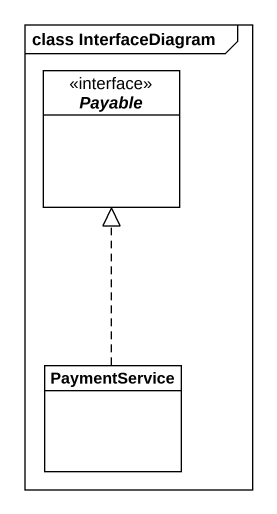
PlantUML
@startuml
mainframe class InterfaceDiagram
hide circle
hide empty members
interface Payable
class PaymentService
PaymentService .up.|> Payable
@enduml
